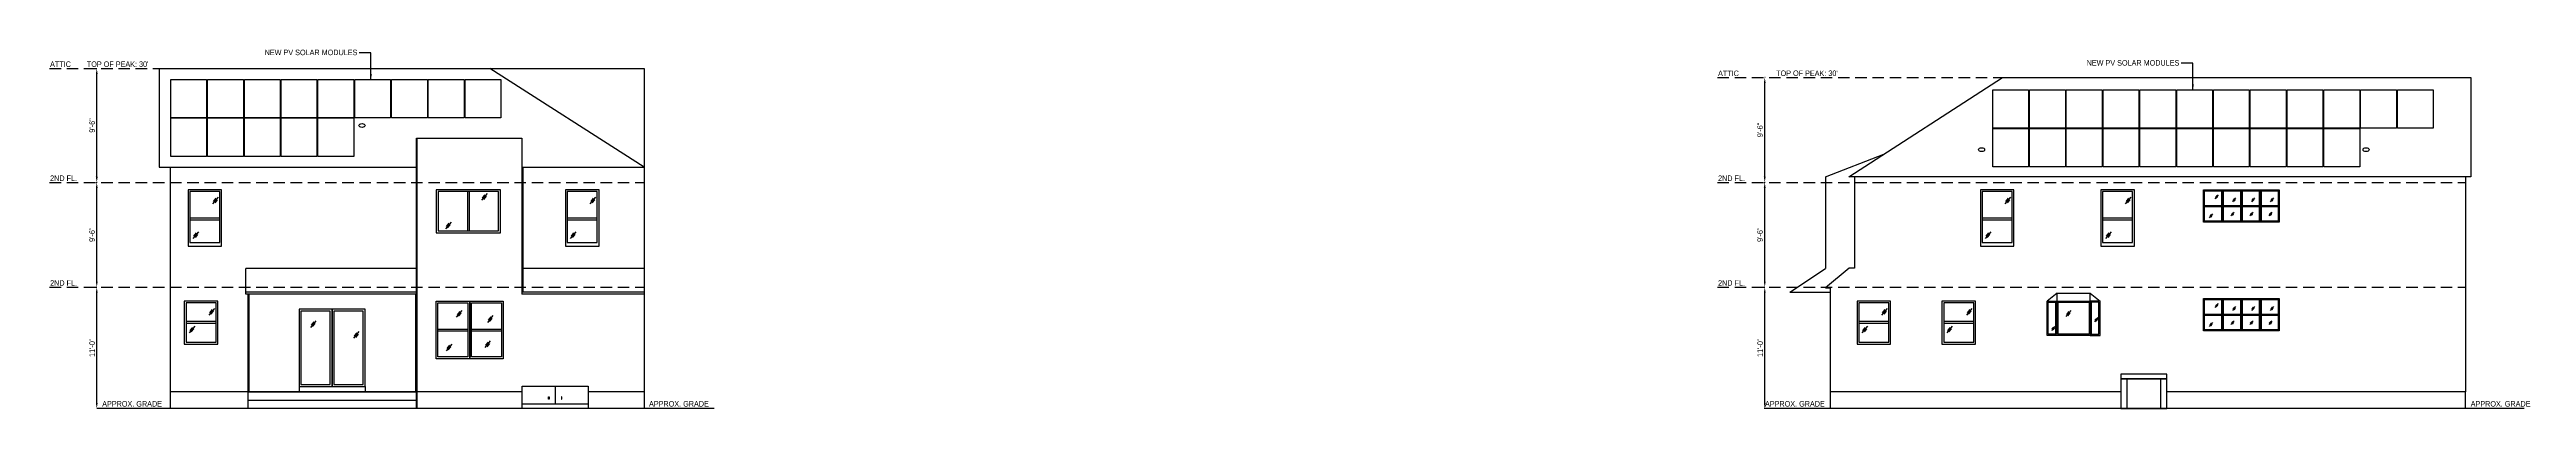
# Model space of a CAD drawing. Header units: feet. Extents: x -13431 to 20448, y 10370 to 29871.
# Drawn here: x 15500 to 18197, y 14190 to 14580 of the extents above; entities that cross this region are included whole.
import ezdxf

# ---------------------------------------------------------------- set-up
doc = ezdxf.new("R2010")
doc.units = ezdxf.units.FT
doc.header["$MEASUREMENT"] = 0
doc.linetypes.add('HIDDEN', pattern=[0.375, 0.25, -0.125])
doc.layers.add('Z - HANWAH 250 HATCH', color=9, linetype='Continuous')
doc.layers.add('Z - ROOF', color=3, linetype='Continuous')
doc.styles.add('1QUATER', font='technic_.ttf', dxfattribs={"height": 6})
doc.dimstyles.new('1QUATER', dxfattribs={"dimscale": 0, "dimtxt": 6, "dimasz": 6, "dimexe": 0, "dimexo": 1, "dimgap": 2, "dimtad": 1, "dimdec": 4, "dimzin": 3, "dimdsep": 46, "dimlunit": 4, "dimtxsty": '1QUATER', "dimcen": 6, "dimclrd": 1, "dimclre": 1, "dimclrt": 7, "dimadec": 0, "dimazin": 0, "dimtfac": 1, "dimtdec": 4, "dimtofl": 0, "dimtmove": 2, "dimatfit": 3, "dimfxl": 1, "dimfrac": 2, "dimtolj": 1, "dimtzin": 0, "dimarcsym": 1})

# ---------------------------------------------------------------- blocks, each defined once
blk = doc.blocks.new('*D101')
at = {"color": 1, "lineweight": -2, "transparency": 16777216}
for p, q in [((17366.8, 14321.8), (17367.8, 14321.8)), ((17367.8, 14195.8), (17367.8, 14315.8)), ((17368.1, 14189.8), (17367.8, 14189.8))]:
    blk.add_line(p, q, dxfattribs=at)
at = {"color": 1, "transparency": 16777216}
for points in [[(17366.8, 14315.8), (17368.8, 14315.8), (17367.8, 14321.8)], [(17366.8, 14195.8), (17368.8, 14195.8), (17367.8, 14189.8)]]:
    blk.add_solid(points, dxfattribs=at)
at = {"layer": 'Defpoints', "color": 0, "transparency": 16777216}
for p in [(17367.8, 14321.8), (17367.8, 14321.8), (17367.1, 14189.8, 1.9)]:
    blk.add_point(p, dxfattribs=at)
at = {"color": 7, "transparency": 16777216, "insert": (17362.8, 14255.8), "char_height": 6, "attachment_point": 5, "rotation": 90, "style": '1QUATER'}
blk.add_mtext('\\A1;11\'-0"', dxfattribs=at)
blk = doc.blocks.new('*D93')
at = {"color": 1, "lineweight": -2, "transparency": 16777216}
for p, q in [((17367.1, 14435.8), (17367.8, 14435.8)), ((17367.8, 14327.8), (17367.8, 14429.8)), ((17366.8, 14321.8), (17367.8, 14321.8))]:
    blk.add_line(p, q, dxfattribs=at)
at = {"color": 1, "transparency": 16777216}
for points in [[(17366.8, 14429.8), (17368.8, 14429.8), (17367.8, 14435.8)], [(17366.8, 14327.8), (17368.8, 14327.8), (17367.8, 14321.8)]]:
    blk.add_solid(points, dxfattribs=at)
at = {"layer": 'Defpoints', "color": 0, "transparency": 16777216}
for p in [(17367.8, 14435.8), (17368.1, 14435.8), (17367.8, 14321.8)]:
    blk.add_point(p, dxfattribs=at)
at = {"color": 7, "transparency": 16777216, "insert": (17362.7, 14378.8), "char_height": 6, "attachment_point": 5, "rotation": 90, "style": '1QUATER'}
blk.add_mtext('\\A1;9\'-6"', dxfattribs=at)
blk = doc.blocks.new('*D94')
at = {"color": 1, "lineweight": -2, "transparency": 16777216}
for p, q in [((17368.1, 14549.8), (17367.8, 14549.8)), ((17367.8, 14441.8), (17367.8, 14543.8)), ((17368.1, 14435.8), (17367.8, 14435.8))]:
    blk.add_line(p, q, dxfattribs=at)
at = {"color": 1, "transparency": 16777216}
for points in [[(17366.8, 14543.8), (17368.8, 14543.8), (17367.8, 14549.8)], [(17366.8, 14441.8), (17368.8, 14441.8), (17367.8, 14435.8)]]:
    blk.add_solid(points, dxfattribs=at)
at = {"layer": 'Defpoints', "color": 0, "transparency": 16777216}
for p in [(17367.1, 14549.8), (17367.8, 14549.8), (17367.1, 14435.8)]:
    blk.add_point(p, dxfattribs=at)
at = {"color": 7, "transparency": 16777216, "insert": (17362.7, 14492.8), "char_height": 6, "attachment_point": 5, "rotation": 90, "style": '1QUATER'}
blk.add_mtext('\\A1;9\'-6"', dxfattribs=at)
blk = doc.blocks.new('*D95')
at = {"color": 1, "lineweight": -2, "transparency": 16777216}
for p, q in [((15550.7, 14321.8), (15551.7, 14321.8)), ((15551.7, 14195.8), (15551.7, 14315.8)), ((15552, 14189.8), (15551.7, 14189.8))]:
    blk.add_line(p, q, dxfattribs=at)
at = {"color": 1, "transparency": 16777216}
for points in [[(15550.7, 14315.8), (15552.7, 14315.8), (15551.7, 14321.8)], [(15550.7, 14195.8), (15552.7, 14195.8), (15551.7, 14189.8)]]:
    blk.add_solid(points, dxfattribs=at)
at = {"layer": 'Defpoints', "color": 0, "transparency": 16777216}
for p in [(15551.7, 14321.8), (15551.7, 14321.8), (15551, 14189.8, 1.9)]:
    blk.add_point(p, dxfattribs=at)
at = {"color": 7, "transparency": 16777216, "insert": (15546.7, 14255.8), "char_height": 6, "attachment_point": 5, "rotation": 90, "style": '1QUATER'}
blk.add_mtext('\\A1;11\'-0"', dxfattribs=at)
blk = doc.blocks.new('*D96')
at = {"color": 1, "lineweight": -2, "transparency": 16777216}
for p, q in [((15551, 14435.8), (15551.7, 14435.8)), ((15551.7, 14327.8), (15551.7, 14429.8)), ((15550.7, 14321.8), (15551.7, 14321.8))]:
    blk.add_line(p, q, dxfattribs=at)
at = {"color": 1, "transparency": 16777216}
for points in [[(15550.7, 14429.8), (15552.7, 14429.8), (15551.7, 14435.8)], [(15550.7, 14327.8), (15552.7, 14327.8), (15551.7, 14321.8)]]:
    blk.add_solid(points, dxfattribs=at)
at = {"layer": 'Defpoints', "color": 0, "transparency": 16777216}
for p in [(15551.7, 14435.8), (15552, 14435.8), (15551.7, 14321.8)]:
    blk.add_point(p, dxfattribs=at)
at = {"color": 7, "transparency": 16777216, "insert": (15546.7, 14378.8), "char_height": 6, "attachment_point": 5, "rotation": 90, "style": '1QUATER'}
blk.add_mtext('\\A1;9\'-6"', dxfattribs=at)
blk = doc.blocks.new('*D97')
at = {"color": 1, "lineweight": -2, "transparency": 16777216}
for p, q in [((15550, 14559.7), (15551.7, 14559.7)), ((15551.7, 14441.8), (15551.7, 14553.7)), ((15552, 14435.8), (15551.7, 14435.8))]:
    blk.add_line(p, q, dxfattribs=at)
at = {"color": 1, "transparency": 16777216}
for points in [[(15550.7, 14553.7), (15552.7, 14553.7), (15551.7, 14559.7)], [(15550.7, 14441.8), (15552.7, 14441.8), (15551.7, 14435.8)]]:
    blk.add_solid(points, dxfattribs=at)
at = {"layer": 'Defpoints', "color": 0, "transparency": 16777216}
for p in [(15549, 14559.7), (15551.7, 14559.7), (15551, 14435.8)]:
    blk.add_point(p, dxfattribs=at)
at = {"color": 7, "transparency": 16777216, "insert": (15546.7, 14497.7), "char_height": 6, "attachment_point": 5, "rotation": 90, "style": '1QUATER'}
blk.add_mtext('\\A1;9\'-6"', dxfattribs=at)

msp = doc.modelspace()

# ---------------------------------------------------------------- hatches: boundary and pattern name
at = {"layer": 'Z - ROOF', "extrusion": (0, -0.766044, 0.642788)}
h = msp.add_hatch(color=256, dxfattribs=at)
h.dxf.hatch_style = 1
h.paths.add_polyline_path([(15840.55116, 9139.50726, 1), (15840.55116, 9132.83911, 1)])
at = {"layer": 'Z - ROOF', "extrusion": (0, 0.766044, 0.642788)}
h = msp.add_hatch(color=256, dxfattribs=at)
h.dxf.hatch_style = 1
h.paths.add_polyline_path([(-17607.23226, -9228.95217, 1), (-17600.5641, -9228.95217, 1)])
h = msp.add_hatch(color=256, dxfattribs=at)
h.dxf.hatch_style = 1
h.paths.add_polyline_path([(-18025.8633, -9228.95217, 1), (-18019.19514, -9228.95217, 1)])

# ---------------------------------------------------------------- linework, layer by layer
at = {"color": 1, "linetype": 'HIDDEN', "ltscale": 50}
for p, q in [((15500.29602, 14559.67419, -164.60013), (16147.6661, 14559.67419, -164.60013)), ((17316.35495, 14549.79066), (18136.52089, 14549.79066)), ((15500.29602, 14435.79066, -164.60013), (16147.6661, 14435.79066, -164.60013)), ((17316.35495, 14435.79066), (18130.62645, 14435.79066)), ((15500.29602, 14321.79066, -164.60013), (16147.6661, 14321.79066, -164.60013)), ((17316.35495, 14321.79066), (18130.62645, 14321.79066))]:
    msp.add_line(p, q, dxfattribs=at)
at = {"color": 4, "extrusion": (0, -0.766044, 0.642788)}
for p, q in [((15619.6661, 14559.67419, -164.60013), (16147.6661, 14559.67419, -164.60013)), ((16147.6661, 14559.67419, 42.51755), (16147.6661, 14452.32866, -292.52955))]:
    msp.add_line(p, q, dxfattribs=at)
at = {"color": 1, "extrusion": (0, -0.766044, 0.642788)}
for p, q in [((15619.6661, 14559.67419, -164.60013), (15619.6661, 14452.32866, -292.52955)), ((16147.6661, 14452.32866, -292.52955), (15979.6661, 14559.67419, -164.60013)), ((15899.70127, 14452.32866, -292.52955), (15899.70127, 14483.82525, -254.99337)), ((15899.70127, 14483.82525, -254.99337), (16014.70127, 14483.82525, -254.99337)), ((15899.70127, 14189.79066, -164.60013), (15899.70127, 14483.82525, -254.99337)), ((15900.70127, 14189.79066, -164.60013), (15900.70127, 14483.82525, -254.99337)), ((16014.70127, 14483.82525, -254.99337), (16014.70127, 14452.32866, -292.52955)), ((15619.6661, 14452.32866, -292.52955), (15899.70127, 14452.32866, -292.52955)), ((16014.70127, 14452.32866, -292.52955), (16147.6661, 14452.32866, -292.52955)), ((16014.70127, 14452.32866, -292.52955), (16014.70127, 14314.17223, 0.51972)), ((16015.70127, 14452.32866, -292.52955), (16015.70127, 14316.17223, -3.72256))]:
    msp.add_line(p, q, dxfattribs=at)
at = {"color": 3, "extrusion": (0, -0.766044, 0.642788)}
msp.add_line((15979.6661, 14559.67419, -164.60013), (15979.6661, 14559.67419, -164.60013), dxfattribs=at)
at = {"color": 1, "extrusion": (0, 0.766044, 0.642788)}
for p, q in [((17459.52089, 14441.80235, 130.60735), (17626.52089, 14549.79066, 1.91188)), ((18136.52089, 14441.80235, 130.60735), (17459.52089, 14441.80235, 130.60735))]:
    msp.add_line(p, q, dxfattribs=at)
at = {"color": 4, "extrusion": (0, 0.766044, 0.642788)}
for p, q in [((17626.52089, 14549.79066, 1.91188), (18136.52089, 14549.79066, 1.91188)), ((17434.09037, 14441.88174, -1.86575), (17497.64629, 14466.45562, 101.22671))]:
    msp.add_line(p, q, dxfattribs=at)
at = {"color": 3, "extrusion": (0, 0.766044, 0.642788)}
msp.add_line((18136.52089, 14549.79066, 1.91188), (18136.52089, 14441.80235, 130.60735), dxfattribs=at)
at = {"color": 1}
for p, q in [((18136.52089, 14549.79066, 1.91188), (18136.52089, 14441.80235, 1.91188)), ((15631.6661, 14452.32866, -292.52955), (15631.6661, 14189.79066, -605.41015)), ((16147.6661, 14452.32866, -292.52955), (16147.6661, 14189.79066, -164.60013)), ((18130.62645, 14441.80235, 3.03239), (18130.62645, 14207.79066, 3.03239)), ((15899.70127, 14342.1445, -317.48126), (15714.13813, 14342.1445, 0.51972)), ((16147.6661, 14342.1445, -219.08483), (16015.70127, 14342.1445, -271.45059)), ((16015.70127, 14342.1445, -271.45059), (16015.70127, 14316.17223, -18.92599)), ((16147.6661, 14342.1445, -238.83905), (16147.6661, 14314.17223, 1.74339)), ((17459.74773, 14342.33375, 131.78899), (17434.09037, 14320.92787, -1.86575)), ((17465.52089, 14342.33375, 130.60735), (17459.74773, 14342.33375, 131.78899)), ((17686.1014, 14315.03501, 1.91188), (17675.3014, 14306.63501, 1.91188)), ((17675.3014, 14269.24393, 1.91188), (17675.3014, 14306.63501, 1.91188)), ((17675.3014, 14306.63501, 1.91188), (17686.1014, 14306.63501, 1.91188)), ((17686.1014, 14306.63501, 1.91188), (17686.1014, 14315.03501, 1.91188)), ((17686.1014, 14315.03501, 1.91188), (17722.1014, 14315.03501, 1.91188)), ((17722.1014, 14306.63501, 1.91188), (17722.1014, 14315.03501, 1.91188)), ((17722.1014, 14315.03501, 1.91188), (17732.9014, 14306.63501, 1.91188)), ((17732.9014, 14306.63501, 1.91188), (17722.1014, 14306.63501, 1.91188)), ((17732.9014, 14269.24393, 1.91188), (17732.9014, 14306.63501, 1.91188)), ((17686.1014, 14269.24393, 1.91188), (17675.3014, 14269.24393, 1.91188)), ((17722.1014, 14269.24393, 1.91188), (17732.9014, 14269.24393, 1.91188)), ((18130.62645, 14207.79066, 3.03239), (17805.67003, 14207.79066, 1.91188)), ((18130.62645, 14189.79066, 3.03239), (18130.62645, 14207.79066, 3.03239))]:
    msp.add_line(p, q, dxfattribs=at)
at = {"color": 4}
for p, q in [((17434.09037, 14441.88174, -1.86575), (17434.09037, 14342.1445, -0.37117)), ((15955.25856, 14425.80235, 130.60735), (15955.25856, 14382.958, 130.60735)), ((15957.25856, 14425.80235, 130.60735), (15957.25856, 14382.958, 130.60735)), ((17846.74166, 14410.68588, 130.60735), (17865.07958, 14410.68588, 130.60735)), ((17846.74166, 14409.56088, 130.60735), (17865.07958, 14409.56088, 130.60735)), ((17867.32958, 14410.68588, 130.60735), (17885.66749, 14410.68588, 130.60735)), ((17867.32958, 14409.56088, 130.60735), (17885.66749, 14409.56088, 130.60735)), ((17887.91749, 14410.68588, 130.60735), (17906.2554, 14410.68588, 130.60735)), ((17887.91749, 14409.56088, 130.60735), (17906.2554, 14409.56088, 130.60735)), ((17908.5054, 14410.68588, 130.60735), (17926.84332, 14410.68588, 130.60735)), ((17908.5054, 14409.56088, 130.60735), (17926.84332, 14409.56088, 130.60735)), ((15685.66379, 14396.76048, 130.60735), (15653.06306, 14396.76048, 130.60735)), ((15685.66379, 14394.76048, 130.60735), (15653.06306, 14394.76048, 130.60735)), ((16096.59332, 14396.76048, 130.60735), (16063.99258, 14396.76048, 130.60735)), ((16096.59332, 14394.76048, 130.60735), (16063.99258, 14394.76048, 130.60735)), ((17637.14465, 14396.76048, 130.60735), (17604.54392, 14396.76048, 130.60735)), ((17637.14465, 14394.76048, 130.60735), (17604.54392, 14394.76048, 130.60735)), ((17768.21385, 14396.76048, 130.60735), (17735.61311, 14396.76048, 130.60735)), ((17768.21385, 14394.76048, 130.60735), (17735.61311, 14394.76048, 130.60735)), ((17395.02783, 14316.17223, 0.35549), (17434.09037, 14342.1445, -0.37117)), ((17676.5014, 14270.44393, 1.91188), (17676.5014, 14305.43501, 1.91188)), ((17676.5014, 14305.43501, 1.91188), (17684.9014, 14305.43501, 1.91188)), ((17684.9014, 14270.44393, 1.91188), (17684.9014, 14305.43501, 1.91188)), ((17723.3014, 14305.43501, 1.91188), (17723.3014, 14270.44393, 1.91188)), ((17731.7014, 14305.43501, 1.91188), (17723.3014, 14305.43501, 1.91188)), ((17731.7014, 14270.44393, 1.91188), (17731.7014, 14305.43501, 1.91188)), ((15681.58482, 14284.21284, 1.91188), (15648.98408, 14284.21284, 1.91188)), ((15681.58482, 14282.21284, 1.91188), (15648.98408, 14282.21284, 1.91188)), ((15923.13182, 14276.20574, 1.91188), (15955.73256, 14276.20574, 1.91188)), ((15923.13182, 14274.20574, 1.91188), (15955.73256, 14274.20574, 1.91188)), ((15959.73256, 14276.20574, 1.91188), (15992.33329, 14276.20574, 1.91188)), ((15959.73256, 14274.20574, 1.91188), (15992.33329, 14274.20574, 1.91188)), ((17502.86952, 14284.21284, 1.91188), (17470.26879, 14284.21284, 1.91188)), ((17502.86952, 14282.21284, 1.91188), (17470.26879, 14282.21284, 1.91188)), ((17595.27623, 14284.21284, 1.91188), (17562.67549, 14284.21284, 1.91188)), ((17595.27623, 14282.21284, 1.91188), (17562.67549, 14282.21284, 1.91188)), ((17684.9014, 14270.44393, 1.91188), (17676.5014, 14270.44393, 1.91188)), ((17723.3014, 14270.44393, 1.91188), (17731.7014, 14270.44393, 1.91188)), ((17846.74166, 14292.39138, 130.60735), (17865.07958, 14292.39138, 130.60735)), ((17846.74166, 14291.26638, 130.60735), (17865.07958, 14291.26638, 130.60735)), ((17867.32958, 14292.39138, 130.60735), (17885.66749, 14292.39138, 130.60735)), ((17867.32958, 14291.26638, 130.60735), (17885.66749, 14291.26638, 130.60735)), ((17887.91749, 14292.39138, 130.60735), (17906.2554, 14292.39138, 130.60735)), ((17887.91749, 14291.26638, 130.60735), (17906.2554, 14291.26638, 130.60735)), ((17908.5054, 14292.39138, 130.60735), (17926.84332, 14292.39138, 130.60735)), ((17908.5054, 14291.26638, 130.60735), (17926.84332, 14291.26638, 130.60735))]:
    msp.add_line(p, q, dxfattribs=at)
at = {"color": 9}
for p, q in [((15683.8387, 14419.84714, 130.60735), (15677.75355, 14412.52042, 130.60735)), ((15681.43337, 14418.53632, 130.60735), (15678.59066, 14415.11361, 130.60735)), ((15682.96402, 14416.93421, 130.60735), (15680.12132, 14413.5115, 130.60735)), ((15976.67205, 14423.64307, 130.60735), (15970.58689, 14416.31635, 130.60735)), ((15974.26671, 14422.33226, 130.60735), (15971.42401, 14418.90955, 130.60735)), ((15975.79737, 14420.73015, 130.60735), (15972.95466, 14417.30744, 130.60735)), ((16094.76823, 14419.84714, 130.60735), (16088.68307, 14412.52042, 130.60735)), ((16092.36289, 14418.53632, 130.60735), (16089.52018, 14415.11361, 130.60735)), ((16093.89355, 14416.93421, 130.60735), (16091.05084, 14413.5115, 130.60735)), ((17635.31956, 14419.84714, 130.60735), (17629.23441, 14412.52042, 130.60735)), ((17632.91423, 14418.53632, 130.60735), (17630.07152, 14415.11361, 130.60735)), ((17634.44488, 14416.93421, 130.60735), (17631.60218, 14413.5115, 130.60735)), ((17766.38876, 14419.84714, 130.60735), (17760.3036, 14412.52042, 130.60735)), ((17763.98343, 14418.53632, 130.60735), (17761.14072, 14415.11361, 130.60735)), ((17765.51408, 14416.93421, 130.60735), (17762.67137, 14413.5115, 130.60735)), ((17855.22279, 14401.46427, 130.60735), (17851.79989, 14397.34299, 130.60735)), ((17861.44674, 14422.0847, 130.60735), (17858.02384, 14417.96342, 130.60735)), ((17860.09374, 14421.34736, 130.60735), (17858.49471, 14419.42209, 130.60735)), ((17860.95473, 14420.44618, 130.60735), (17859.35571, 14418.5209, 130.60735)), ((17878.85073, 14403.42264, 130.60735), (17875.42783, 14399.30136, 130.60735)), ((17877.49773, 14402.6853, 130.60735), (17875.8987, 14400.76003, 130.60735)), ((17878.35872, 14401.78412, 130.60735), (17876.7597, 14399.85884, 130.60735)), ((17880.46433, 14418.85915, 130.60735), (17877.04143, 14414.73787, 130.60735)), ((17879.11133, 14418.12182, 130.60735), (17877.51231, 14416.19654, 130.60735)), ((17879.97232, 14417.22063, 130.60735), (17878.3733, 14415.29536, 130.60735)), ((17899.43864, 14403.42264, 130.60735), (17896.01574, 14399.30136, 130.60735)), ((17898.08564, 14402.6853, 130.60735), (17896.48662, 14400.76003, 130.60735)), ((17898.94664, 14401.78412, 130.60735), (17897.34761, 14399.85884, 130.60735)), ((17901.05224, 14418.85915, 130.60735), (17897.62934, 14414.73787, 130.60735)), ((17899.69924, 14418.12182, 130.60735), (17898.10022, 14416.19654, 130.60735)), ((17900.56024, 14417.22063, 130.60735), (17898.96121, 14415.29536, 130.60735)), ((17920.02656, 14403.42264, 130.60735), (17916.60366, 14399.30136, 130.60735)), ((17918.67356, 14402.6853, 130.60735), (17917.07453, 14400.76003, 130.60735)), ((17919.53455, 14401.78412, 130.60735), (17917.93553, 14399.85884, 130.60735)), ((17921.64016, 14418.85915, 130.60735), (17918.21726, 14414.73787, 130.60735)), ((17920.28716, 14418.12182, 130.60735), (17918.68813, 14416.19654, 130.60735)), ((17921.14815, 14417.22063, 130.60735), (17919.54913, 14415.29536, 130.60735)), ((15662.39208, 14382.06076, 130.60735), (15656.30692, 14374.73404, 130.60735)), ((15659.98674, 14380.74994, 130.60735), (15657.14404, 14377.32723, 130.60735)), ((15661.5174, 14379.14783, 130.60735), (15658.67469, 14375.72512, 130.60735)), ((15937.47317, 14392.62009, 130.60735), (15931.38801, 14385.29337, 130.60735)), ((15935.06783, 14391.30927, 130.60735), (15932.22513, 14387.88656, 130.60735)), ((15936.59849, 14389.70716, 130.60735), (15933.75578, 14386.28445, 130.60735)), ((16073.3216, 14382.06076, 130.60735), (16067.23645, 14374.73404, 130.60735)), ((16070.91627, 14380.74994, 130.60735), (16068.07356, 14377.32723, 130.60735)), ((16072.44692, 14379.14783, 130.60735), (16069.60422, 14375.72512, 130.60735)), ((17613.87294, 14382.06076, 130.60735), (17607.78778, 14374.73404, 130.60735)), ((17611.4676, 14380.74994, 130.60735), (17608.6249, 14377.32723, 130.60735)), ((17612.99826, 14379.14783, 130.60735), (17610.15555, 14375.72512, 130.60735)), ((17744.94214, 14382.06076, 130.60735), (17738.85698, 14374.73404, 130.60735)), ((17742.5368, 14380.74994, 130.60735), (17739.69409, 14377.32723, 130.60735)), ((17744.06746, 14379.14783, 130.60735), (17741.22475, 14375.72512, 130.60735)), ((17853.86979, 14400.72694, 130.60735), (17852.27077, 14398.80166, 130.60735)), ((17854.73078, 14399.82575, 130.60735), (17853.13176, 14397.90048, 130.60735)), ((15679.75973, 14298.6798, 1.91188), (15673.67457, 14291.35308, 1.91188)), ((15677.35439, 14297.36898, 1.91188), (15674.51168, 14293.94627, 1.91188)), ((15678.88505, 14295.76688, 1.91188), (15676.04234, 14292.34417, 1.91188)), ((15949.27418, 14296.47031, 1.91188), (15943.18902, 14289.14358, 1.91188)), ((15946.86884, 14295.15949, 1.91188), (15944.02613, 14291.73678, 1.91188)), ((15948.3995, 14293.55738, 1.91188), (15945.55679, 14290.13467, 1.91188)), ((17501.04443, 14298.6798, 1.91188), (17494.95928, 14291.35308, 1.91188)), ((17498.6391, 14297.36898, 1.91188), (17495.79639, 14293.94627, 1.91188)), ((17500.16975, 14295.76688, 1.91188), (17497.32705, 14292.34417, 1.91188)), ((17593.45114, 14298.6798, 1.91188), (17587.36598, 14291.35308, 1.91188)), ((17591.0458, 14297.36898, 1.91188), (17588.2031, 14293.94627, 1.91188)), ((17592.57646, 14295.76688, 1.91188), (17589.73375, 14292.34417, 1.91188)), ((17700.93397, 14296.35185, 1.91188), (17695.49576, 14289.80407, 1.91188)), ((17698.78436, 14295.18039, 1.91188), (17696.24388, 14292.12156, 1.91188)), ((17700.15229, 14293.74861, 1.91188), (17697.6118, 14290.68978, 1.91188)), ((17861.44674, 14303.7902, 130.60735), (17858.02384, 14299.66892, 130.60735)), ((17860.09374, 14303.05286, 130.60735), (17858.49471, 14301.12759, 130.60735)), ((17860.95473, 14302.15168, 130.60735), (17859.35571, 14300.2264, 130.60735)), ((17880.46433, 14300.56465, 130.60735), (17877.04143, 14296.44337, 130.60735)), ((17879.11133, 14299.82732, 130.60735), (17877.51231, 14297.90204, 130.60735)), ((17879.97232, 14298.92613, 130.60735), (17878.3733, 14297.00086, 130.60735)), ((17901.05224, 14300.56465, 130.60735), (17897.62934, 14296.44337, 130.60735)), ((17899.69924, 14299.82732, 130.60735), (17898.10022, 14297.90204, 130.60735)), ((17900.56024, 14298.92613, 130.60735), (17898.96121, 14297.00086, 130.60735)), ((17921.64016, 14300.56465, 130.60735), (17918.21726, 14296.44337, 130.60735)), ((17920.28716, 14299.82732, 130.60735), (17918.68813, 14297.90204, 130.60735)), ((17921.14815, 14298.92613, 130.60735), (17919.54913, 14297.00086, 130.60735)), ((15658.3131, 14279.29812, 1.91188), (15652.22795, 14271.9714, 1.91188)), ((15655.90777, 14277.9873, 1.91188), (15653.06506, 14274.56459, 1.91188)), ((15657.43842, 14276.38519, 1.91188), (15654.59572, 14272.96248, 1.91188)), ((15790.39828, 14285.27346, -164.3304), (15784.31313, 14277.94674, -164.3304)), ((15787.99295, 14283.96264, -164.3304), (15785.15024, 14280.53993, -164.3304)), ((15789.5236, 14282.36053, -164.3304), (15786.6809, 14278.93782, -164.3304)), ((15837.16328, 14273.39628, -164.3304), (15831.07812, 14266.06955, -164.3304)), ((15834.75795, 14272.08546, -164.3304), (15831.91524, 14268.66275, -164.3304)), ((15836.2886, 14270.48335, -164.3304), (15833.44589, 14267.06064, -164.3304)), ((15983.08323, 14290.736, 1.91188), (15976.99807, 14283.40928, 1.91188)), ((15980.6779, 14289.42518, 1.91188), (15977.83519, 14286.00247, 1.91188)), ((15982.20855, 14287.82307, 1.91188), (15979.36584, 14284.40036, 1.91188)), ((17479.59781, 14279.29812, 1.91188), (17473.51265, 14271.9714, 1.91188)), ((17477.19247, 14277.9873, 1.91188), (17474.34977, 14274.56459, 1.91188)), ((17478.72313, 14276.38519, 1.91188), (17475.88042, 14272.96248, 1.91188)), ((17572.00451, 14279.29812, 1.91188), (17565.91936, 14271.9714, 1.91188)), ((17569.59918, 14277.9873, 1.91188), (17566.75647, 14274.56459, 1.91188)), ((17571.12984, 14276.38519, 1.91188), (17568.28713, 14272.96248, 1.91188)), ((17683.65611, 14279.11046, 1.91188), (17680.00502, 14274.71443, 1.91188)), ((17682.21291, 14278.32397, 1.91188), (17680.50729, 14276.27034, 1.91188)), ((17683.1313, 14277.3627, 1.91188), (17681.42568, 14275.30908, 1.91188)), ((17730.49705, 14288.57204, 1.91188), (17726.84596, 14284.17601, 1.91188)), ((17729.05385, 14287.78555, 1.91188), (17727.34822, 14285.73192, 1.91188)), ((17729.97224, 14286.82428, 1.91188), (17728.26662, 14284.77066, 1.91188)), ((17855.22279, 14283.16977, 130.60735), (17851.79989, 14279.04849, 130.60735)), ((17853.86979, 14282.43243, 130.60735), (17852.27077, 14280.50716, 130.60735)), ((17854.73078, 14281.53125, 130.60735), (17853.13176, 14279.60597, 130.60735)), ((17878.85073, 14285.12814, 130.60735), (17875.42783, 14281.00686, 130.60735)), ((17877.49773, 14284.3908, 130.60735), (17875.8987, 14282.46553, 130.60735)), ((17878.35872, 14283.48962, 130.60735), (17876.7597, 14281.56434, 130.60735)), ((17899.43864, 14285.12814, 130.60735), (17896.01574, 14281.00686, 130.60735)), ((17898.08564, 14284.3908, 130.60735), (17896.48662, 14282.46553, 130.60735)), ((17898.94664, 14283.48962, 130.60735), (17897.34761, 14281.56434, 130.60735)), ((17920.02656, 14285.12814, 130.60735), (17916.60366, 14281.00686, 130.60735)), ((17918.67356, 14284.3908, 130.60735), (17917.07453, 14282.46553, 130.60735)), ((17919.53455, 14283.48962, 130.60735), (17917.93553, 14281.56434, 130.60735)), ((15938.20938, 14259.81176, 1.91188), (15932.12423, 14252.48504, 1.91188)), ((15935.80405, 14258.50095, 1.91188), (15932.96134, 14255.07824, 1.91188)), ((15937.3347, 14256.89884, 1.91188), (15934.49199, 14253.47613, 1.91188)), ((15980.21461, 14263.29331, 1.91188), (15974.12945, 14255.96658, 1.91188)), ((15977.80927, 14261.98249, 1.91188), (15974.96656, 14258.55978, 1.91188)), ((15979.33993, 14260.38038, 1.91188), (15976.49722, 14256.95767, 1.91188))]:
    msp.add_line(p, q, dxfattribs=at)
at = {"color": 3}
for p, q in [((15899.70127, 14316.17223, 1.50986), (15714.13813, 14316.17223, 0.51972)), ((15899.70127, 14314.17223, 1.50986), (15714.13813, 14314.17223, 0.51972)), ((15716.13813, 14314.17223, 0.51972), (15716.13813, 14207.79066, -164.3304)), ((15717.13813, 14314.17223, 0.51972), (15717.13813, 14207.79066, -164.3304)), ((15898.70127, 14314.17223, 1.50986), (15898.70127, 14207.79066, -164.3304)), ((15899.70127, 14314.17223, 1.50986), (15899.70127, 14207.79066, -164.3304)), ((16147.6661, 14314.17223, 1.74339), (16014.70127, 14314.17223, 0.51972)), ((16147.6661, 14316.17223, 1.74339), (16015.70127, 14316.17223, 0.52893)), ((15771.9197, 14213.79066, -164.3304), (15771.9197, 14207.79066, -164.3304)), ((15843.9197, 14213.79066, -164.3304), (15843.9197, 14207.79066, -164.3304)), ((15716.13813, 14207.79066, -164.3304), (15716.13813, 14189.79066, -164.60013)), ((15716.13813, 14198.79066, -164.46526), (15899.70127, 14198.79066, -167.36694)), ((16014.88307, 14189.79066, -164.60013), (16014.88307, 14194.79066, -164.60013)), ((16014.88307, 14194.79066, -164.60013), (16086.88307, 14194.79066, -164.60013)), ((16086.88307, 14194.79066, -164.60013), (16086.88307, 14189.79066, -164.60013))]:
    msp.add_line(p, q, dxfattribs=at)
at = {"color": 1, "flags": 128}
for points, elevation in [([(17465.52089, 14441.80235), (17465.52089, 14342.33212)], 130.60735), ([(15714.13813, 14314.17223), (15714.13813, 14342.1445)], 0.51972), ([(15899.70127, 14342.1445), (15899.70127, 14314.17223)], -317.48126), ([(17434.09037, 14320.92787), (17439.18065, 14320.92787)], -1.86575), ([(17439.18065, 14320.92787), (17439.18065, 14189.79066)], 1.31057), ([(16014.88307, 14207.79066), (15631.6661, 14207.79066)], -164.3304), ([(16147.6661, 14207.79066), (16086.88307, 14207.79066)], -164.3304), ([(17755.52337, 14207.79066), (17439.18065, 14207.79066)], 1.91188)]:
    msp.add_lwpolyline(points, dxfattribs=dict(at, elevation=elevation))
at = {"color": 1}
for points, elevation in [([(15651.06306, 14366.51474), (15687.66379, 14366.51474), (15687.66379, 14427.80235), (15651.06306, 14427.80235)], 130.60735), ([(15921.27384, 14380.958), (15991.24328, 14380.958), (15991.24328, 14427.80235), (15921.27384, 14427.80235)], 130.60735), ([(16061.99258, 14366.51474), (16098.59332, 14366.51474), (16098.59332, 14427.80235), (16061.99258, 14427.80235)], 130.60735), ([(17602.54392, 14366.51474), (17639.14465, 14366.51474), (17639.14465, 14427.80235), (17602.54392, 14427.80235)], 130.60735), ([(17733.61311, 14366.51474), (17770.21385, 14366.51474), (17770.21385, 14427.80235), (17733.61311, 14427.80235)], 130.60735), ([(17866.20458, 14392.44442), (17845.61666, 14392.44442), (17845.61666, 14427.80235), (17866.20458, 14427.80235)], 130.60735), ([(17886.79249, 14392.44442), (17866.20458, 14392.44442), (17866.20458, 14427.80235), (17886.79249, 14427.80235)], 130.60735), ([(17907.3804, 14392.44442), (17886.79249, 14392.44442), (17886.79249, 14427.80235), (17907.3804, 14427.80235)], 130.60735), ([(17927.96832, 14392.44442), (17907.3804, 14392.44442), (17907.3804, 14427.80235), (17927.96832, 14427.80235)], 130.60735), ([(15646.98408, 14259.79066), (15683.58482, 14259.79066), (15683.58482, 14306.63501), (15646.98408, 14306.63501)], 1.91188), ([(15771.9197, 14213.79066), (15807.9197, 14213.79066), (15807.9197, 14297.79066), (15771.9197, 14297.79066)], -164.3304), ([(15807.9197, 14213.79066), (15843.9197, 14213.79066), (15843.9197, 14297.79066), (15807.9197, 14297.79066)], -164.3304), ([(15957.73256, 14243.77648), (15921.13182, 14243.77648), (15921.13182, 14306.63501), (15957.73256, 14306.63501)], 1.91188), ([(15994.33329, 14243.77648), (15957.73256, 14243.77648), (15957.73256, 14306.63501), (15994.33329, 14306.63501)], 1.91188), ([(17468.26879, 14259.79066), (17504.86952, 14259.79066), (17504.86952, 14306.63501), (17468.26879, 14306.63501)], 1.91188), ([(17560.67549, 14259.79066), (17597.27623, 14259.79066), (17597.27623, 14306.63501), (17560.67549, 14306.63501)], 1.91188), ([(17686.1014, 14306.63501), (17722.1014, 14306.63501), (17722.1014, 14269.24393), (17686.1014, 14269.24393)], 1.91188), ([(17866.20458, 14274.14992), (17845.61666, 14274.14992), (17845.61666, 14309.50784), (17866.20458, 14309.50784)], 130.60735), ([(17886.79249, 14274.14992), (17866.20458, 14274.14992), (17866.20458, 14309.50784), (17886.79249, 14309.50784)], 130.60735), ([(17907.3804, 14274.14992), (17886.79249, 14274.14992), (17886.79249, 14309.50784), (17907.3804, 14309.50784)], 130.60735), ([(17927.96832, 14274.14992), (17907.3804, 14274.14992), (17907.3804, 14309.50784), (17927.96832, 14309.50784)], 130.60735)]:
    msp.add_lwpolyline(points, close=True, dxfattribs=dict(at, elevation=elevation))
at = {"color": 4}
for points, elevation in [([(15653.06306, 14370.41066), (15685.66379, 14370.41066), (15685.66379, 14425.80235), (15653.06306, 14425.80235)], 130.60735), ([(15923.27384, 14382.958), (15989.24328, 14382.958), (15989.24328, 14425.80235), (15923.27384, 14425.80235)], 130.60735), ([(16063.99258, 14370.41066), (16096.59332, 14370.41066), (16096.59332, 14425.80235), (16063.99258, 14425.80235)], 130.60735), ([(17604.54392, 14370.41066), (17637.14465, 14370.41066), (17637.14465, 14425.80235), (17604.54392, 14425.80235)], 130.60735), ([(17735.61311, 14370.41066), (17768.21385, 14370.41066), (17768.21385, 14425.80235), (17735.61311, 14425.80235)], 130.60735), ([(17865.07958, 14393.56942), (17846.74166, 14393.56942), (17846.74166, 14426.67735), (17865.07958, 14426.67735)], 130.60735), ([(17885.66749, 14393.56942), (17867.32958, 14393.56942), (17867.32958, 14426.67735), (17885.66749, 14426.67735)], 130.60735), ([(17906.2554, 14393.56942), (17887.91749, 14393.56942), (17887.91749, 14426.67735), (17906.2554, 14426.67735)], 130.60735), ([(17926.84332, 14393.56942), (17908.5054, 14393.56942), (17908.5054, 14426.67735), (17926.84332, 14426.67735)], 130.60735), ([(15648.98408, 14261.79066), (15681.58482, 14261.79066), (15681.58482, 14304.63501), (15648.98408, 14304.63501)], 1.91188), ([(15773.9197, 14215.79066), (15805.9197, 14215.79066), (15805.9197, 14295.79066), (15773.9197, 14295.79066)], -164.3304), ([(15809.9197, 14215.79066), (15841.9197, 14215.79066), (15841.9197, 14295.79066), (15809.9197, 14295.79066)], -164.3304), ([(15955.73256, 14245.77648), (15923.13182, 14245.77648), (15923.13182, 14304.63501), (15955.73256, 14304.63501)], 1.91188), ([(15992.33329, 14245.77648), (15959.73256, 14245.77648), (15959.73256, 14304.63501), (15992.33329, 14304.63501)], 1.91188), ([(17470.26879, 14261.79066), (17502.86952, 14261.79066), (17502.86952, 14304.63501), (17470.26879, 14304.63501)], 1.91188), ([(17562.67549, 14261.79066), (17595.27623, 14261.79066), (17595.27623, 14304.63501), (17562.67549, 14304.63501)], 1.91188), ([(17687.3014, 14305.43501), (17720.9014, 14305.43501), (17720.9014, 14270.44393), (17687.3014, 14270.44393)], 1.91188), ([(17865.07958, 14275.27492), (17846.74166, 14275.27492), (17846.74166, 14308.38284), (17865.07958, 14308.38284)], 130.60735), ([(17885.66749, 14275.27492), (17867.32958, 14275.27492), (17867.32958, 14308.38284), (17885.66749, 14308.38284)], 130.60735), ([(17906.2554, 14275.27492), (17887.91749, 14275.27492), (17887.91749, 14308.38284), (17906.2554, 14308.38284)], 130.60735), ([(17926.84332, 14275.27492), (17908.5054, 14275.27492), (17908.5054, 14308.38284), (17926.84332, 14308.38284)], 130.60735)]:
    msp.add_lwpolyline(points, close=True, dxfattribs=dict(at, elevation=elevation))
at = {"color": 4, "elevation": 0.35549, "flags": 128}
msp.add_lwpolyline([(17395.02783, 14316.17223), (17439.18065, 14316.17223)], dxfattribs=at)
at = {"color": 3, "flags": 128}
for points, elevation in [([(16014.88307, 14194.79066), (16014.88307, 14214.04451), (16086.88307, 14214.04451), (16086.88307, 14194.79066)], -164.60013), ([(16050.88307, 14214.04451), (16050.88307, 14194.79066)], -164.60013), ([(15716.13813, 14207.79066), (15899.70127, 14207.79066)], -164.3304)]:
    msp.add_lwpolyline(points, dxfattribs=dict(at, elevation=elevation))
at = {"color": 3, "elevation": 1.91188}
for points in [[(17755.52337, 14222.03216), (17805.67003, 14222.03216), (17805.67003, 14227.01188), (17755.52337, 14227.01188)], [(17755.52337, 14189.79066), (17805.67003, 14189.79066), (17805.67003, 14222.03216), (17755.52337, 14222.03216)], [(17799.13337, 14222.03216), (17762.06003, 14222.03216), (17762.06003, 14189.79066), (17799.13337, 14189.79066)]]:
    msp.add_lwpolyline(points, close=True, dxfattribs=at)
at = {"color": 5, "flags": 128}
for points, elevation in [([(16223.87764, 14189.79066), (15551.74432, 14189.79066)], -164.60013), ([(18194.8051, 14189.79066), (17367.10677, 14189.79066)], 1.91188)]:
    msp.add_lwpolyline(points, dxfattribs=dict(at, elevation=elevation))
at = {"color": 3}
for points in [[(16043.54545, 14202.26012), (16044.17086, 14202.26012), (16044.17086, 14199.76115), (16043.54545, 14199.76115)], [(16058.2207, 14202.26012), (16057.59529, 14202.26012), (16057.59529, 14199.76115), (16058.2207, 14199.76115)]]:
    msp.add_lwpolyline(points, close=True, dxfattribs=at)
at = {"color": 7, "extrusion": (0, -0.766044, 0.642788)}
msp.add_circle((15840.55116, 9136.17318, -11259.16043), 3.33408, dxfattribs=at)
at = {"color": 7, "extrusion": (0, 0.766044, 0.642788)}
for centre in [(-17603.89818, -9228.95217, 11147.01522), (-18022.52922, -9228.95217, 11147.01522)]:
    msp.add_circle(centre, 3.33408, dxfattribs=at)
at = {"layer": 'Z - HANWAH 250 HATCH', "color": 10, "linetype": 'Continuous', "extrusion": (0, -0.766044, 0.642788), "elevation": -11259.16043, "flags": 128}
for points in [[(15671.35561, 9149.15177), (15632.30561, 9149.15177), (15632.30561, 9214.10177), (15671.35561, 9214.10177)], [(15711.40561, 9149.15177), (15672.35561, 9149.15177), (15672.35561, 9214.10177), (15711.40561, 9214.10177)], [(15751.45561, 9149.15177), (15712.40561, 9149.15177), (15712.40561, 9214.10177), (15751.45561, 9214.10177)], [(15791.50561, 9149.15177), (15752.45561, 9149.15177), (15752.45561, 9214.10177), (15791.50561, 9214.10177)], [(15831.55561, 9149.15177), (15792.50561, 9149.15177), (15792.50561, 9214.10177), (15831.55561, 9214.10177)], [(15871.60561, 9149.15177), (15832.55561, 9149.15177), (15832.55561, 9214.10177), (15871.60561, 9214.10177)], [(15911.65561, 9149.15177), (15872.60561, 9149.15177), (15872.60561, 9214.10177), (15911.65561, 9214.10177)], [(15951.70561, 9149.15177), (15912.65561, 9149.15177), (15912.65561, 9214.10177), (15951.70561, 9214.10177)], [(15991.75561, 9149.15177), (15952.70561, 9149.15177), (15952.70561, 9214.10177), (15991.75561, 9214.10177)], [(15671.35561, 9083.95177), (15632.30561, 9083.95177), (15632.30561, 9148.90177), (15671.35561, 9148.90177)], [(15711.40561, 9083.95177), (15672.35561, 9083.95177), (15672.35561, 9148.90177), (15711.40561, 9148.90177)], [(15751.45561, 9083.95177), (15712.40561, 9083.95177), (15712.40561, 9148.90177), (15751.45561, 9148.90177)], [(15791.50561, 9083.95177), (15752.45561, 9083.95177), (15752.45561, 9148.90177), (15791.50561, 9148.90177)], [(15831.55561, 9083.95177), (15792.50561, 9083.95177), (15792.50561, 9148.90177), (15831.55561, 9148.90177)]]:
    msp.add_lwpolyline(points, close=True, dxfattribs=at)
at = {"layer": 'Z - HANWAH 250 HATCH', "color": 10, "linetype": 'Continuous', "extrusion": (0, 0.766044, 0.642788), "elevation": 11147.01522, "flags": 128}
for points in [[(-17655.11513, -9265.11757), (-17616.06513, -9265.11757), (-17616.06513, -9330.06757), (-17655.11513, -9330.06757)], [(-17695.16513, -9265.11757), (-17656.11513, -9265.11757), (-17656.11513, -9330.06757), (-17695.16513, -9330.06757)], [(-17735.21513, -9265.11757), (-17696.16513, -9265.11757), (-17696.16513, -9330.06757), (-17735.21513, -9330.06757)], [(-17775.26513, -9265.11757), (-17736.21513, -9265.11757), (-17736.21513, -9330.06757), (-17775.26513, -9330.06757)], [(-17815.31513, -9265.11757), (-17776.26513, -9265.11757), (-17776.26513, -9330.06757), (-17815.31513, -9330.06757)], [(-17855.36513, -9265.11757), (-17816.31513, -9265.11757), (-17816.31513, -9330.06757), (-17855.36513, -9330.06757)], [(-17895.41513, -9265.11757), (-17856.36513, -9265.11757), (-17856.36513, -9330.06757), (-17895.41513, -9330.06757)], [(-17935.46513, -9265.11757), (-17896.41513, -9265.11757), (-17896.41513, -9330.06757), (-17935.46513, -9330.06757)], [(-17975.51513, -9265.11757), (-17936.46513, -9265.11757), (-17936.46513, -9330.06757), (-17975.51513, -9330.06757)], [(-18015.56513, -9265.11757), (-17976.51513, -9265.11757), (-17976.51513, -9330.06757), (-18015.56513, -9330.06757)], [(-18055.61513, -9265.11757), (-18016.56513, -9265.11757), (-18016.56513, -9330.06757), (-18055.61513, -9330.06757)], [(-18095.66513, -9265.11757), (-18056.61513, -9265.11757), (-18056.61513, -9330.06757), (-18095.66513, -9330.06757)], [(-17655.11513, -9199.91757), (-17616.06513, -9199.91757), (-17616.06513, -9264.86757), (-17655.11513, -9264.86757)], [(-17695.16513, -9199.91757), (-17656.11513, -9199.91757), (-17656.11513, -9264.86757), (-17695.16513, -9264.86757)], [(-17735.21513, -9199.91757), (-17696.16513, -9199.91757), (-17696.16513, -9264.86757), (-17735.21513, -9264.86757)], [(-17775.26513, -9199.91757), (-17736.21513, -9199.91757), (-17736.21513, -9264.86757), (-17775.26513, -9264.86757)], [(-17815.31513, -9199.91757), (-17776.26513, -9199.91757), (-17776.26513, -9264.86757), (-17815.31513, -9264.86757)], [(-17855.36513, -9199.91757), (-17816.31513, -9199.91757), (-17816.31513, -9264.86757), (-17855.36513, -9264.86757)], [(-17895.41513, -9199.91757), (-17856.36513, -9199.91757), (-17856.36513, -9264.86757), (-17895.41513, -9264.86757)], [(-17935.46513, -9199.91757), (-17896.41513, -9199.91757), (-17896.41513, -9264.86757), (-17935.46513, -9264.86757)], [(-17975.51513, -9199.91757), (-17936.46513, -9199.91757), (-17936.46513, -9264.86757), (-17975.51513, -9264.86757)], [(-18015.56513, -9199.91757), (-17976.51513, -9199.91757), (-17976.51513, -9264.86757), (-18015.56513, -9264.86757)]]:
    msp.add_lwpolyline(points, close=True, dxfattribs=at)

# ---------------------------------------------------------------- texts
at = {"color": 7, "char_height": 6, "attachment_point": 5, "style": '1QUATER'}
for s, insert in [('\\A1;ATTIC', (15512.23952, 14564.25941, -164.60013)), ("\\A1;TOP OF PEAK: 30'", (15574.46238, 14564.33209, -329.20026)), ('\\A1;NEW PV SOLAR MODULES', (15784.99537, 14577.13935, -178.83736)), ('\\A1;NEW PV SOLAR MODULES', (17768.75489, 14565.77251, 17.91686)), ('\\A1;ATTIC', (17328.29845, 14554.37589)), ("\\A1;TOP OF PEAK: 30'", (17413.79388, 14554.44856, -164.60013)), ('\\A1;2ND FL.', (15515.56707, 14440.29751, -164.60013)), ('\\A1;2ND FL.', (17331.62599, 14440.29751)), ('\\A1;2ND FL.', (15515.56707, 14326.29751, -164.60013)), ('\\A1;2ND FL.', (17331.62599, 14326.29751)), ('\\A1;APPROX. GRADE', (15590.19161, 14194.75198, -164.60013)), ('\\A1;APPROX. GRADE', (16185.56796, 14194.75198, -164.60013)), ('\\A1;APPROX. GRADE', (17400.6262, 14194.75198, 1.91188)), ('\\A1;APPROX. GRADE', (18169.00037, 14194.75198, 1.91188))]:
    msp.add_mtext(s, dxfattribs=dict(at, insert=insert))

# ---------------------------------------------------------------- dimensions: what is measured, and where the dimension line sits
at = {"color": 3}
dim = msp.add_linear_dim(base=(15551.74432, 14559.67419, -164.60013), p1=(15551.04785, 14435.79066, -164.60013), p2=(15549.00344, 14559.67419, -164.60013), angle=90, text='9\'-6"', dimstyle='1QUATER', override={"dimscale": 1}, dxfattribs=at)
dim.commit()
dim.dimension.update_dxf_attribs({"geometry": '*D97', "text_midpoint": (15546.67414, 14497.73243, -164.60013)})
for base, p1, p2, picture, middle in [((17367.80324, 14549.79066), (17367.10677, 14435.79066), (17367.10677, 14549.79066), '*D94', (17362.73307, 14492.79066)), ((15551.74432, 14435.79066, -164.60013), (15551.74432, 14321.79066, -164.60013), (15552.04785, 14435.79066, -164.60013), '*D96', (15546.67414, 14378.79066, -164.60013)), ((17367.80324, 14435.79066), (17367.80324, 14321.79066), (17368.10677, 14435.79066), '*D93', (17362.73307, 14378.79066)), ((15551.74432, 14321.79066, -164.60013), (15551.04785, 14189.79066, -162.68825), (15551.74432, 14321.79066, -164.60013), '*D95', (15546.69169, 14255.79066, -164.60013)), ((17367.80324, 14321.79066), (17367.10677, 14189.79066, 1.91188), (17367.80324, 14321.79066), '*D101', (17362.75061, 14255.79066))]:
    dim = msp.add_linear_dim(base=base, p1=p1, p2=p2, angle=90, dimstyle='1QUATER', override={"dimscale": 1}, dxfattribs=at)
    dim.commit()
    dim.dimension.update_dxf_attribs({"geometry": picture, "text_midpoint": middle})

# ---------------------------------------------------------------- leaders
for points in [[(15850.29439, 14547.72774, -178.83736), (15850.29439, 14576.82819, -178.83736), (15837.32174, 14576.82819, -178.83736)], [(17834.05391, 14536.36091, 17.91686), (17834.05391, 14565.46136, 17.91686), (17821.08126, 14565.46136, 17.91686)]]:
    msp.add_leader(points, dimstyle='1QUATER', override={"dimscale": 1, "dimtad": 0})

doc.saveas('drawing.dxf')
